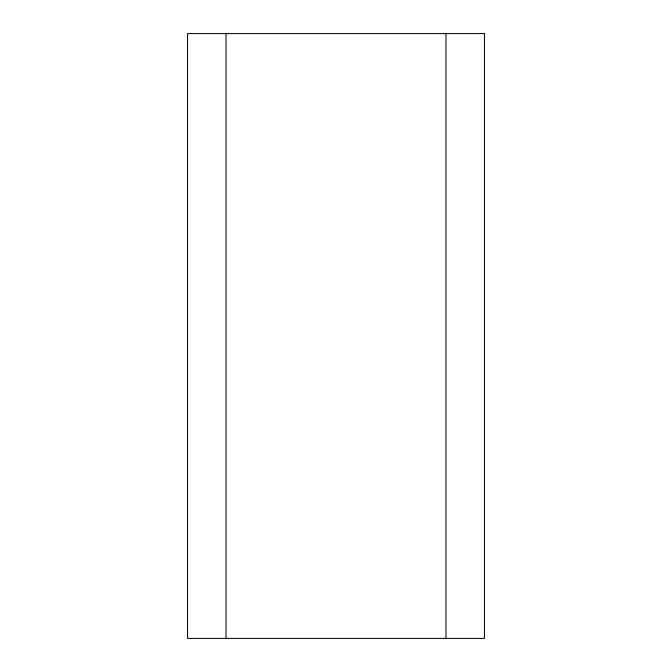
<?xml version="1.0" encoding="UTF-8"?>
<svg xmlns="http://www.w3.org/2000/svg" width="672" height="672" viewBox="0 0 672 672"><rect width="100%" height="100%" fill="white"/><g stroke="black" fill="none" stroke-linecap="round" stroke-linejoin="round"><path stroke-width="1.01" d="M445.964 33.6L445.964 638.4M226.036 33.6L226.036 638.4M484.453 33.6L187.547 33.6L187.547 638.4L484.453 638.4L484.453 33.6"/></g></svg>
